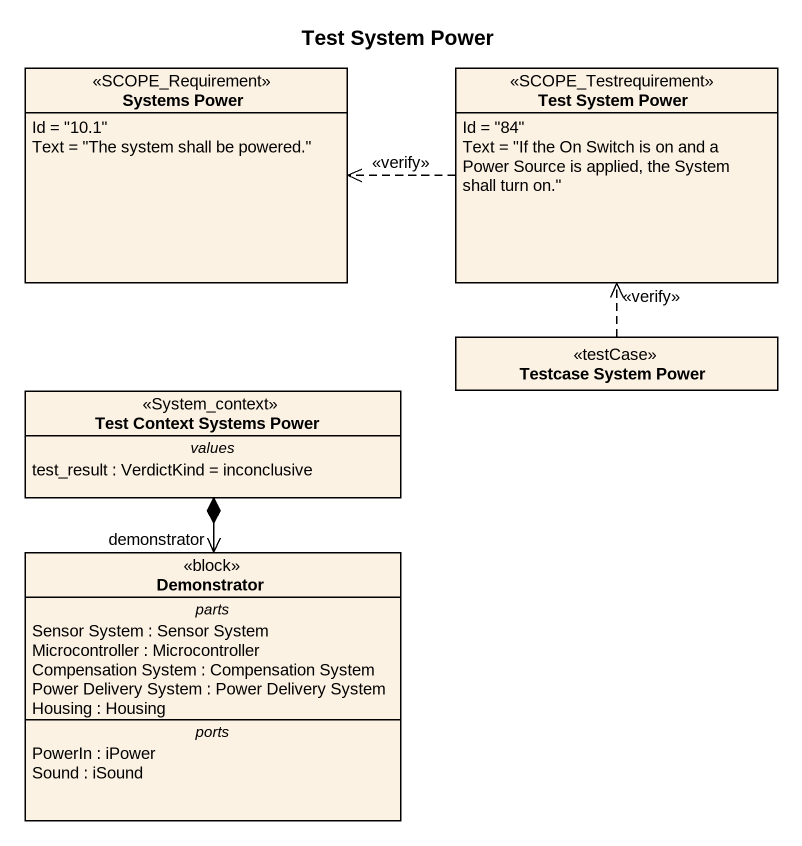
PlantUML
@startuml
title Test System Power
hide circle
hide empty members
class "Systems Power" as Systems_Power <<SCOPE_Requirement>> {
  Id = "10.1"
  Text = "The system shall be powered."
}
class "Test System Power" as Test_System_Power <<SCOPE_Testrequirement>> {
  Id = "84"
  Text = "If the On Switch is on and a Power Source is applied, the System shall turn on."
}
class "Testcase System Power" as Testcase_System_Power <<testCase>>
class "Test Context Systems Power" as Test_Context_Systems_Power <<System_context>> {
  -- values --
  test_result : VerdictKind = inconclusive
}
class Demonstrator <<block>> {
  -- parts --
  Sensor System : Sensor System
  Microcontroller : Microcontroller
  Compensation System : Compensation System
  Power Delivery System : Power Delivery System
  Housing : Housing
  -- ports --
  PowerIn : iPower
  Sound : iSound
}
Test_System_Power .left.> Systems_Power : <<verify>>
Testcase_System_Power .up.> Test_System_Power : <<verify>>
Test_Context_Systems_Power *--> "demonstrator" Demonstrator
@enduml
